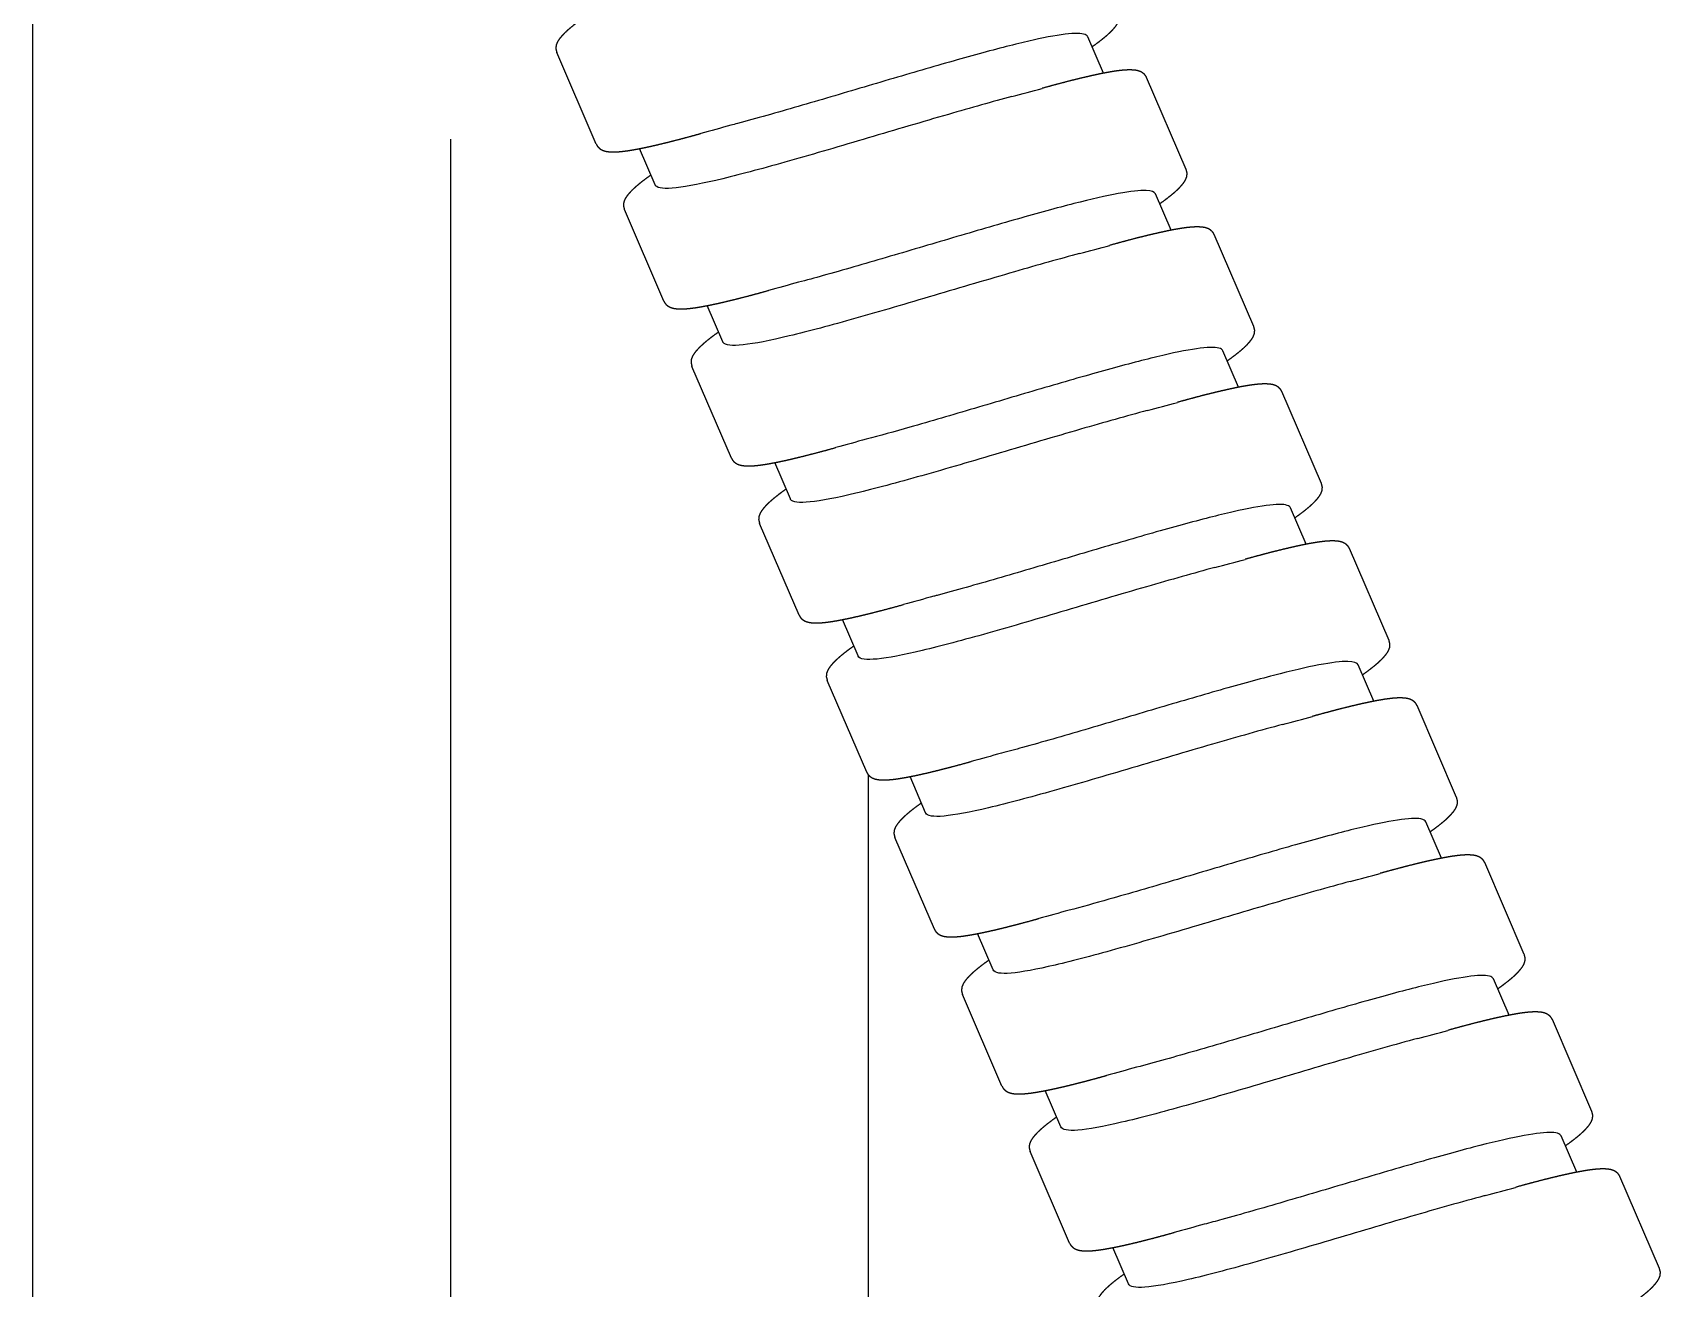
# Model space of a CAD drawing. Header units: millimetres. Extents: x 5066 to 5486, y -1867 to -1273.
# Drawn here: x 5405.71 to 5414.28, y -1617.99 to -1611.38 of the extents above; entities that cross this region are included whole.
import ezdxf

# ---------------------------------------------------------------- set-up
doc = ezdxf.new("R2010")
doc.units = ezdxf.units.MM
doc.header["$LTSCALE"] = 7
doc.header["$MEASUREMENT"] = 0
doc.linetypes.add('CENTER', pattern=[2, 1.25, -0.25, 0.25, -0.25])
doc.layers.add('CL', color=1, linetype='CENTER')
doc.layers.add('DWG', color=7, linetype='CONTINUOUS')

msp = doc.modelspace()

# ---------------------------------------------------------------- linework, layer by layer
at = {"layer": 'CL', "color": 1, "linetype": 'CENTER'}
msp.add_line((5407.9115, -1527.9388), (5407.9115, -1726.342), dxfattribs=at)
at = {"layer": 'DWG'}
for p, q in [((5405.7115, -1609.9826), (5405.7115, -1641.7389)), ((5411.3494, -1611.5908), (5411.267, -1611.3996)), ((5408.6796, -1611.9648), (5408.4714, -1611.4814)), ((5411.7852, -1612.0971), (5411.577, -1611.6138)), ((5408.9896, -1612.179), (5408.9072, -1611.9877)), ((5411.7054, -1612.4174), (5411.623, -1612.2262)), ((5409.0356, -1612.7914), (5408.8274, -1612.308)), ((5412.1412, -1612.9237), (5411.933, -1612.4404)), ((5409.3456, -1613.0056), (5409.2632, -1612.8143)), ((5412.0614, -1613.244), (5411.979, -1613.0528)), ((5409.3915, -1613.618), (5409.1834, -1613.1346)), ((5412.4972, -1613.7503), (5412.289, -1613.267)), ((5409.7016, -1613.8322), (5409.6192, -1613.6409)), ((5412.4174, -1614.0706), (5412.335, -1613.8794)), ((5409.7475, -1614.4446), (5409.5394, -1613.9612)), ((5412.8532, -1614.5769), (5412.645, -1614.0936)), ((5410.0576, -1614.6588), (5409.9752, -1614.4675)), ((5412.7734, -1614.8972), (5412.691, -1614.706)), ((5410.1035, -1615.2712), (5409.8954, -1614.7878)), ((5413.2092, -1615.4035), (5413.001, -1614.9202)), ((5410.1115, -1615.2842), (5410.1115, -1641.7389)), ((5410.4135, -1615.4854), (5410.3312, -1615.2941)), ((5413.1293, -1615.7238), (5413.047, -1615.5326)), ((5410.4595, -1616.0978), (5410.2514, -1615.6144)), ((5413.5652, -1616.2301), (5413.357, -1615.7468)), ((5410.7695, -1616.312), (5410.6872, -1616.1208)), ((5413.4853, -1616.5504), (5413.403, -1616.3592)), ((5410.8155, -1616.9244), (5410.6074, -1616.441)), ((5413.9211, -1617.0567), (5413.713, -1616.5734)), ((5411.1255, -1617.1386), (5411.0432, -1616.9474)), ((5411.1715, -1617.751), (5410.9633, -1617.2676)), ((5413.8413, -1617.377), (5413.759, -1617.1858)), ((5414.2771, -1617.8833), (5414.069, -1617.4)), ((5411.4815, -1617.9652), (5411.3992, -1617.774))]:
    msp.add_line(p, q, dxfattribs=at)
for centre, start, end in [((5407.0296, -1597.2886), 284.90111, 285.53358), ((5413.227, -1626.29), 104.90111, 105.53358), ((5407.3856, -1598.1152), 284.90111, 285.53358), ((5413.583, -1627.1166), 104.90111, 105.53358), ((5407.7416, -1598.9418), 284.90111, 285.53358), ((5413.939, -1627.9432), 104.90111, 105.53358), ((5408.0976, -1599.7684), 284.90111, 285.53358), ((5414.295, -1628.7698), 104.90111, 105.53358), ((5408.4536, -1600.595), 284.90111, 285.53358), ((5414.651, -1629.5964), 104.90111, 105.53358), ((5408.8095, -1601.4216), 284.90111, 285.53358), ((5415.007, -1630.423), 104.90111, 105.53358), ((5409.1655, -1602.2482), 284.90111, 285.53358), ((5415.363, -1631.2496), 104.90111, 105.53358), ((5409.5215, -1603.0748), 284.90111, 285.53358), ((5415.719, -1632.0762), 104.90111, 105.53358)]:
    msp.add_arc(centre, 14.927, start, end, dxfattribs=at)
for points, degree, knots in [([(5408.6112, -1611.3002), (5408.6092, -1611.3016), (5408.5957, -1611.3114), (5408.5828, -1611.3209), (5408.5706, -1611.3301), (5408.5591, -1611.3391), (5408.5482, -1611.3479), (5408.538, -1611.3564), (5408.5284, -1611.3648), (5408.5195, -1611.3729), (5408.5113, -1611.3808), (5408.5037, -1611.3886), (5408.4968, -1611.3961), (5408.4849, -1611.4105), (5408.4748, -1611.4261), (5408.4681, -1611.443), (5408.4664, -1611.4614), (5408.4714, -1611.4814)], 1, [2.573214, 2.573214, 2.597065, 2.768811, 2.940557, 3.112303, 3.284049, 3.455795, 3.627541, 3.799287, 3.971033, 4.142779, 4.314525, 4.486271, 4.801816, 5.11736, 5.432905, 5.74845, 6.063995, 6.063995]), ([(5411.2895, -1611.4518), (5411.2914, -1611.4504), (5411.3049, -1611.4406), (5411.3178, -1611.4311), (5411.33, -1611.4218), (5411.3415, -1611.4128), (5411.3524, -1611.4041), (5411.3626, -1611.3955), (5411.3722, -1611.3872), (5411.3811, -1611.3791), (5411.3894, -1611.3711), (5411.3969, -1611.3634), (5411.4039, -1611.3558), (5411.4157, -1611.3415), (5411.4258, -1611.3259), (5411.4326, -1611.3089), (5411.4343, -1611.2905), (5411.4292, -1611.2705)], 1, [2.573214, 2.573214, 2.597069, 2.768815, 2.940561, 3.112307, 3.284053, 3.455799, 3.627545, 3.799291, 3.971037, 4.142783, 4.314529, 4.486275, 4.801819, 5.117363, 5.432907, 5.748451, 6.063995, 6.063995]), ([(5411.267, -1611.3996), (5411.2663, -1611.3978), (5411.2572, -1611.3838), (5411.1989, -1611.3752), (5411.0205, -1611.4047), (5410.7605, -1611.4693), (5410.4409, -1611.5596), (5410.0896, -1611.6635), (5409.7371, -1611.7679), (5409.5087, -1611.8328), (5409.4001, -1611.8619), (5409.3885, -1611.865)], 3, [75.891536, 75.891536, 75.891536, 75.891536, 75.932049, 76.235777, 76.539505, 76.843234, 77.146962, 77.45069, 77.754418, 78.058146, 78.094827, 78.094827, 78.094827, 78.094827]), ([(5411.577, -1611.6138), (5411.5739, -1611.6076), (5411.57, -1611.602), (5411.5656, -1611.597), (5411.5608, -1611.5926), (5411.5558, -1611.5888), (5411.5506, -1611.5856), (5411.5455, -1611.583), (5411.5376, -1611.5798), (5411.5296, -1611.5775), (5411.5215, -1611.5758), (5411.5133, -1611.5747), (5411.5047, -1611.574), (5411.4931, -1611.5735), (5411.4806, -1611.5735), (5411.4674, -1611.574), (5411.4534, -1611.575), (5411.4386, -1611.5764), (5411.423, -1611.5784), (5411.4065, -1611.5807), (5411.3892, -1611.5835), (5411.3709, -1611.5867), (5411.3518, -1611.5903), (5411.3318, -1611.5943), (5411.3126, -1611.5983), (5411.2926, -1611.6027), (5411.2719, -1611.6073), (5411.2504, -1611.6123), (5411.2282, -1611.6176), (5411.2053, -1611.6232), (5411.1817, -1611.6291), (5411.1575, -1611.6353), (5411.1326, -1611.6418), (5411.1071, -1611.6485), (5411.081, -1611.6556), (5411.0543, -1611.6628), (5411.0271, -1611.6703)], 1, [0, 0, 0.098664, 0.197327, 0.295991, 0.394654, 0.493318, 0.591981, 0.690645, 0.844484, 0.998324, 1.152163, 1.306002, 1.459842, 1.661125, 1.862407, 2.06369, 2.264972, 2.466255, 2.667538, 2.86882, 3.070103, 3.271386, 3.472668, 3.673951, 3.858158, 4.042365, 4.226572, 4.410779, 4.594986, 4.779193, 4.9634, 5.147607, 5.331814, 5.516021, 5.700228, 5.884435, 6.068642, 6.068642]), ([(5410.8681, -1611.7136), (5410.766, -1611.7407), (5410.5231, -1611.8093), (5410.1092, -1611.9324), (5409.6868, -1612.0567), (5409.3276, -1612.1538), (5409.0774, -1612.204), (5409.0003, -1612.1971), (5408.9902, -1612.1805), (5408.9896, -1612.179)], 3, [76.829837, 76.829837, 76.829837, 76.829837, 77.153647, 77.522803, 77.891959, 78.261116, 78.630272, 78.999428, 79.033129, 79.033129, 79.033129, 79.033129]), ([(5408.6796, -1611.9648), (5408.6827, -1611.971), (5408.6866, -1611.9766), (5408.691, -1611.9816), (5408.6958, -1611.986), (5408.7008, -1611.9898), (5408.706, -1611.993), (5408.7111, -1611.9956), (5408.7191, -1611.9987), (5408.727, -1612.0011), (5408.7351, -1612.0027), (5408.7434, -1612.0038), (5408.7519, -1612.0046), (5408.7636, -1612.0051), (5408.776, -1612.0051), (5408.7892, -1612.0046), (5408.8032, -1612.0036), (5408.818, -1612.0021), (5408.8336, -1612.0002), (5408.8501, -1611.9978), (5408.8675, -1611.995), (5408.8857, -1611.9918), (5408.9048, -1611.9882), (5408.9248, -1611.9842), (5408.944, -1611.9802), (5408.964, -1611.9759), (5408.9847, -1611.9712), (5409.0062, -1611.9662), (5409.0284, -1611.9609), (5409.0513, -1611.9553), (5409.0749, -1611.9494), (5409.0991, -1611.9432), (5409.124, -1611.9368), (5409.1495, -1611.93), (5409.1756, -1611.923), (5409.2023, -1611.9157), (5409.2295, -1611.9082)], 1, [0, 0, 0.098664, 0.197327, 0.295991, 0.394654, 0.493318, 0.591981, 0.690645, 0.844484, 0.998323, 1.152163, 1.306002, 1.459842, 1.661124, 1.862407, 2.063689, 2.264972, 2.466254, 2.667537, 2.86882, 3.070102, 3.271385, 3.472667, 3.67395, 3.858157, 4.042364, 4.226571, 4.410778, 4.594985, 4.779192, 4.963399, 5.147607, 5.331814, 5.516021, 5.700228, 5.884435, 6.068642, 6.068642]), ([(5411.6454, -1612.2784), (5411.6474, -1612.277), (5411.6609, -1612.2672), (5411.6738, -1612.2577), (5411.686, -1612.2484), (5411.6975, -1612.2394), (5411.7084, -1612.2307), (5411.7186, -1612.2221), (5411.7282, -1612.2138), (5411.7371, -1612.2057), (5411.7453, -1612.1977), (5411.7529, -1612.19), (5411.7599, -1612.1824), (5411.7717, -1612.1681), (5411.7818, -1612.1525), (5411.7886, -1612.1355), (5411.7902, -1612.1171), (5411.7852, -1612.0971)], 1, [2.573214, 2.573214, 2.597068, 2.768814, 2.940559, 3.112305, 3.284051, 3.455797, 3.627543, 3.799289, 3.971035, 4.142781, 4.314527, 4.486273, 4.801818, 5.117362, 5.432906, 5.748451, 6.063995, 6.063995]), ([(5408.9672, -1612.1268), (5408.9652, -1612.1282), (5408.9517, -1612.138), (5408.9388, -1612.1475), (5408.9266, -1612.1567), (5408.9151, -1612.1657), (5408.9042, -1612.1745), (5408.894, -1612.183), (5408.8844, -1612.1914), (5408.8755, -1612.1995), (5408.8673, -1612.2074), (5408.8597, -1612.2152), (5408.8527, -1612.2227), (5408.8409, -1612.2371), (5408.8308, -1612.2527), (5408.8241, -1612.2696), (5408.8224, -1612.288), (5408.8274, -1612.308)], 1, [2.573214, 2.573214, 2.597066, 2.768812, 2.940558, 3.112304, 3.28405, 3.455796, 3.627542, 3.799288, 3.971034, 4.14278, 4.314526, 4.486272, 4.801816, 5.117361, 5.432906, 5.748451, 6.063995, 6.063995]), ([(5411.623, -1612.2262), (5411.6183, -1612.2153), (5411.5825, -1612.2019), (5411.442, -1612.2179), (5411.2055, -1612.2724), (5410.9018, -1612.3558), (5410.5572, -1612.4569), (5410.2017, -1612.5626), (5409.9295, -1612.6414), (5409.7861, -1612.6805), (5409.7445, -1612.6916)], 3, [69.608351, 69.608351, 69.608351, 69.608351, 69.857485, 70.161213, 70.464941, 70.76867, 71.072398, 71.376126, 71.679854, 71.811642, 71.811642, 71.811642, 71.811642]), ([(5411.933, -1612.4404), (5411.9299, -1612.4342), (5411.926, -1612.4286), (5411.9216, -1612.4236), (5411.9168, -1612.4192), (5411.9118, -1612.4154), (5411.9066, -1612.4122), (5411.9015, -1612.4096), (5411.8935, -1612.4064), (5411.8856, -1612.4041), (5411.8775, -1612.4024), (5411.8692, -1612.4013), (5411.8607, -1612.4006), (5411.849, -1612.4001), (5411.8366, -1612.4001), (5411.8234, -1612.4006), (5411.8094, -1612.4016), (5411.7946, -1612.403), (5411.779, -1612.405), (5411.7625, -1612.4073), (5411.7451, -1612.4101), (5411.7269, -1612.4133), (5411.7078, -1612.4169), (5411.6878, -1612.4209), (5411.6686, -1612.4249), (5411.6486, -1612.4293), (5411.6279, -1612.4339), (5411.6064, -1612.4389), (5411.5842, -1612.4442), (5411.5613, -1612.4498), (5411.5377, -1612.4557), (5411.5135, -1612.4619), (5411.4886, -1612.4684), (5411.4631, -1612.4752), (5411.437, -1612.4822), (5411.4103, -1612.4894), (5411.3831, -1612.4969)], 1, [0, 0, 0.098664, 0.197327, 0.295991, 0.394654, 0.493318, 0.591981, 0.690645, 0.844484, 0.998324, 1.152163, 1.306002, 1.459842, 1.661124, 1.862407, 2.06369, 2.264972, 2.466255, 2.667537, 2.86882, 3.070103, 3.271385, 3.472668, 3.673951, 3.858158, 4.042365, 4.226572, 4.410779, 4.594986, 4.779193, 4.9634, 5.147607, 5.331814, 5.516021, 5.700228, 5.884435, 6.068642, 6.068642]), ([(5411.2241, -1612.5402), (5411.1196, -1612.5679), (5410.8735, -1612.6376), (5410.4563, -1612.7616), (5410.0346, -1612.8856), (5409.6773, -1612.9819), (5409.4296, -1613.031), (5409.3554, -1613.0233), (5409.3461, -1613.0067), (5409.3456, -1613.0056)], 3, [70.546652, 70.546652, 70.546652, 70.546652, 70.877992, 71.247148, 71.616304, 71.98546, 72.354616, 72.723773, 72.749943, 72.749943, 72.749943, 72.749943]), ([(5409.0356, -1612.7914), (5409.0387, -1612.7976), (5409.0426, -1612.8032), (5409.047, -1612.8082), (5409.0518, -1612.8126), (5409.0568, -1612.8164), (5409.062, -1612.8196), (5409.0671, -1612.8222), (5409.0751, -1612.8253), (5409.083, -1612.8277), (5409.0911, -1612.8293), (5409.0994, -1612.8304), (5409.1079, -1612.8312), (5409.1195, -1612.8317), (5409.132, -1612.8317), (5409.1452, -1612.8312), (5409.1592, -1612.8302), (5409.174, -1612.8287), (5409.1896, -1612.8268), (5409.2061, -1612.8244), (5409.2235, -1612.8216), (5409.2417, -1612.8184), (5409.2608, -1612.8148), (5409.2808, -1612.8108), (5409.3, -1612.8068), (5409.32, -1612.8025), (5409.3407, -1612.7978), (5409.3622, -1612.7928), (5409.3844, -1612.7875), (5409.4073, -1612.7819), (5409.4309, -1612.776), (5409.4551, -1612.7698), (5409.48, -1612.7634), (5409.5055, -1612.7566), (5409.5316, -1612.7496), (5409.5583, -1612.7423), (5409.5855, -1612.7348)], 1, [0, 0, 0.098664, 0.197327, 0.295991, 0.394654, 0.493318, 0.591981, 0.690645, 0.844484, 0.998324, 1.152163, 1.306002, 1.459842, 1.661124, 1.862407, 2.06369, 2.264972, 2.466255, 2.667537, 2.86882, 3.070103, 3.271385, 3.472668, 3.67395, 3.858158, 4.042365, 4.226572, 4.410779, 4.594986, 4.779193, 4.9634, 5.147607, 5.331814, 5.516021, 5.700228, 5.884435, 6.068642, 6.068642]), ([(5409.3231, -1612.9534), (5409.3212, -1612.9548), (5409.3077, -1612.9646), (5409.2948, -1612.9741), (5409.2826, -1612.9833), (5409.2711, -1612.9923), (5409.2602, -1613.0011), (5409.25, -1613.0096), (5409.2404, -1613.018), (5409.2315, -1613.0261), (5409.2233, -1613.034), (5409.2157, -1613.0418), (5409.2087, -1613.0493), (5409.1969, -1613.0637), (5409.1868, -1613.0793), (5409.18, -1613.0962), (5409.1784, -1613.1146), (5409.1834, -1613.1346)], 1, [2.573214, 2.573214, 2.597067, 2.768813, 2.940559, 3.112305, 3.284051, 3.455797, 3.627543, 3.799289, 3.971035, 4.142781, 4.314527, 4.486273, 4.801817, 5.117362, 5.432906, 5.748451, 6.063995, 6.063995]), ([(5412.0014, -1613.105), (5412.0034, -1613.1036), (5412.0169, -1613.0938), (5412.0298, -1613.0843), (5412.042, -1613.075), (5412.0535, -1613.066), (5412.0644, -1613.0573), (5412.0746, -1613.0487), (5412.0842, -1613.0404), (5412.0931, -1613.0323), (5412.1013, -1613.0243), (5412.1089, -1613.0166), (5412.1158, -1613.009), (5412.1277, -1612.9947), (5412.1378, -1612.9791), (5412.1445, -1612.9621), (5412.1462, -1612.9437), (5412.1412, -1612.9237)], 1, [2.573214, 2.573214, 2.597066, 2.768812, 2.940558, 3.112304, 3.28405, 3.455796, 3.627542, 3.799288, 3.971034, 4.14278, 4.314526, 4.486272, 4.801817, 5.117361, 5.432906, 5.748451, 6.063995, 6.063995]), ([(5411.979, -1613.0528), (5411.9761, -1613.046), (5411.9545, -1613.0315), (5411.8549, -1613.0348), (5411.6438, -1613.0784), (5411.3586, -1613.1539), (5411.0237, -1613.2507), (5410.6683, -1613.3564), (5410.3524, -1613.4491), (5410.172, -1613.4992), (5410.1005, -1613.5182)], 3, [63.325165, 63.325165, 63.325165, 63.325165, 63.479193, 63.782921, 64.086649, 64.390378, 64.694106, 64.997834, 65.301562, 65.528457, 65.528457, 65.528457, 65.528457]), ([(5412.289, -1613.267), (5412.2858, -1613.2608), (5412.282, -1613.2552), (5412.2776, -1613.2502), (5412.2728, -1613.2458), (5412.2678, -1613.242), (5412.2626, -1613.2388), (5412.2575, -1613.2362), (5412.2495, -1613.233), (5412.2416, -1613.2307), (5412.2335, -1613.229), (5412.2252, -1613.2279), (5412.2167, -1613.2272), (5412.205, -1613.2267), (5412.1926, -1613.2267), (5412.1794, -1613.2272), (5412.1654, -1613.2282), (5412.1506, -1613.2297), (5412.1349, -1613.2316), (5412.1185, -1613.2339), (5412.1011, -1613.2367), (5412.0829, -1613.2399), (5412.0638, -1613.2435), (5412.0438, -1613.2475), (5412.0246, -1613.2515), (5412.0046, -1613.2559), (5411.9839, -1613.2605), (5411.9624, -1613.2655), (5411.9402, -1613.2708), (5411.9173, -1613.2764), (5411.8937, -1613.2823), (5411.8695, -1613.2885), (5411.8446, -1613.295), (5411.8191, -1613.3018), (5411.793, -1613.3088), (5411.7663, -1613.316), (5411.7391, -1613.3235)], 1, [0, 0, 0.098664, 0.197327, 0.295991, 0.394654, 0.493318, 0.591981, 0.690645, 0.844484, 0.998323, 1.152163, 1.306002, 1.459842, 1.661124, 1.862407, 2.063689, 2.264972, 2.466255, 2.667537, 2.86882, 3.070102, 3.271385, 3.472668, 3.67395, 3.858157, 4.042364, 4.226571, 4.410778, 4.594985, 4.779192, 4.9634, 5.147607, 5.331814, 5.516021, 5.700228, 5.884435, 6.068642, 6.068642]), ([(5411.5801, -1613.3668), (5411.4733, -1613.3952), (5411.2238, -1613.4658), (5410.8033, -1613.5909), (5410.3825, -1613.7145), (5410.027, -1613.8101), (5409.7819, -1613.858), (5409.7106, -1613.8494), (5409.7019, -1613.833), (5409.7016, -1613.8322)], 3, [64.263466, 64.263466, 64.263466, 64.263466, 64.602336, 64.971492, 65.340648, 65.709805, 66.078961, 66.448117, 66.466758, 66.466758, 66.466758, 66.466758]), ([(5409.3915, -1613.618), (5409.3947, -1613.6242), (5409.3986, -1613.6298), (5409.403, -1613.6348), (5409.4077, -1613.6392), (5409.4128, -1613.643), (5409.418, -1613.6462), (5409.4231, -1613.6488), (5409.431, -1613.6519), (5409.439, -1613.6543), (5409.4471, -1613.6559), (5409.4553, -1613.657), (5409.4638, -1613.6578), (5409.4755, -1613.6583), (5409.488, -1613.6583), (5409.5012, -1613.6578), (5409.5152, -1613.6568), (5409.53, -1613.6553), (5409.5456, -1613.6534), (5409.5621, -1613.651), (5409.5794, -1613.6482), (5409.5977, -1613.645), (5409.6168, -1613.6414), (5409.6368, -1613.6374), (5409.656, -1613.6334), (5409.676, -1613.6291), (5409.6967, -1613.6244), (5409.7182, -1613.6194), (5409.7404, -1613.6141), (5409.7633, -1613.6085), (5409.7869, -1613.6026), (5409.8111, -1613.5964), (5409.836, -1613.59), (5409.8615, -1613.5832), (5409.8876, -1613.5762), (5409.9143, -1613.5689), (5409.9415, -1613.5614)], 1, [0, 0, 0.098664, 0.197327, 0.295991, 0.394654, 0.493318, 0.591981, 0.690645, 0.844484, 0.998324, 1.152163, 1.306002, 1.459842, 1.661124, 1.862407, 2.06369, 2.264972, 2.466255, 2.667538, 2.86882, 3.070103, 3.271386, 3.472668, 3.673951, 3.858158, 4.042365, 4.226572, 4.410779, 4.594986, 4.779193, 4.9634, 5.147607, 5.331814, 5.516021, 5.700228, 5.884435, 6.068642, 6.068642]), ([(5412.3574, -1613.9316), (5412.3594, -1613.9302), (5412.3729, -1613.9204), (5412.3858, -1613.9109), (5412.398, -1613.9016), (5412.4095, -1613.8926), (5412.4204, -1613.8839), (5412.4306, -1613.8753), (5412.4402, -1613.867), (5412.4491, -1613.8589), (5412.4573, -1613.8509), (5412.4649, -1613.8432), (5412.4718, -1613.8356), (5412.4837, -1613.8213), (5412.4938, -1613.8057), (5412.5005, -1613.7887), (5412.5022, -1613.7703), (5412.4972, -1613.7503)], 1, [2.573214, 2.573214, 2.597065, 2.768811, 2.940557, 3.112303, 3.284049, 3.455795, 3.627541, 3.799287, 3.971033, 4.142779, 4.314525, 4.486271, 4.801816, 5.117361, 5.432905, 5.74845, 6.063995, 6.063995]), ([(5409.6791, -1613.78), (5409.6772, -1613.7814), (5409.6637, -1613.7912), (5409.6508, -1613.8007), (5409.6386, -1613.8099), (5409.6271, -1613.8189), (5409.6162, -1613.8277), (5409.606, -1613.8362), (5409.5964, -1613.8446), (5409.5875, -1613.8527), (5409.5792, -1613.8606), (5409.5717, -1613.8684), (5409.5647, -1613.8759), (5409.5529, -1613.8903), (5409.5428, -1613.9059), (5409.536, -1613.9228), (5409.5343, -1613.9412), (5409.5394, -1613.9612)], 1, [2.573214, 2.573214, 2.597069, 2.768815, 2.940561, 3.112307, 3.284053, 3.455799, 3.627545, 3.79929, 3.971036, 4.142782, 4.314528, 4.486274, 4.801819, 5.117363, 5.432907, 5.748451, 6.063995, 6.063995]), ([(5412.335, -1613.8794), (5412.3339, -1613.8768), (5412.3231, -1613.8626), (5412.2587, -1613.8557), (5412.0749, -1613.8875), (5411.8105, -1613.954), (5411.4882, -1614.0454), (5411.1359, -1614.1498), (5410.7843, -1614.2538), (5410.5644, -1614.316), (5410.4623, -1614.3432), (5410.4565, -1614.3448)], 3, [57.04198, 57.04198, 57.04198, 57.04198, 57.100901, 57.404629, 57.708357, 58.012085, 58.315814, 58.619542, 58.92327, 59.226998, 59.245271, 59.245271, 59.245271, 59.245271]), ([(5412.645, -1614.0936), (5412.6418, -1614.0874), (5412.638, -1614.0818), (5412.6336, -1614.0768), (5412.6288, -1614.0724), (5412.6238, -1614.0686), (5412.6186, -1614.0654), (5412.6135, -1614.0628), (5412.6055, -1614.0596), (5412.5976, -1614.0573), (5412.5895, -1614.0556), (5412.5812, -1614.0545), (5412.5727, -1614.0538), (5412.561, -1614.0533), (5412.5486, -1614.0533), (5412.5354, -1614.0538), (5412.5214, -1614.0548), (5412.5066, -1614.0563), (5412.4909, -1614.0582), (5412.4745, -1614.0605), (5412.4571, -1614.0633), (5412.4389, -1614.0665), (5412.4198, -1614.0701), (5412.3997, -1614.0741), (5412.3806, -1614.0781), (5412.3606, -1614.0825), (5412.3399, -1614.0871), (5412.3184, -1614.0921), (5412.2962, -1614.0974), (5412.2733, -1614.103), (5412.2497, -1614.1089), (5412.2255, -1614.1151), (5412.2006, -1614.1216), (5412.1751, -1614.1284), (5412.149, -1614.1354), (5412.1223, -1614.1426), (5412.0951, -1614.1501)], 1, [0, 0, 0.098664, 0.197327, 0.295991, 0.394654, 0.493318, 0.591981, 0.690645, 0.844484, 0.998323, 1.152163, 1.306002, 1.459841, 1.661124, 1.862406, 2.063689, 2.264972, 2.466254, 2.667537, 2.868819, 3.070102, 3.271384, 3.472667, 3.67395, 3.858157, 4.042364, 4.226571, 4.410778, 4.594985, 4.779192, 4.963399, 5.147606, 5.331813, 5.516021, 5.700228, 5.884435, 6.068642, 6.068642]), ([(5411.9361, -1614.1934), (5411.8269, -1614.2224), (5411.5742, -1614.294), (5411.1504, -1614.4201), (5410.7304, -1614.5435), (5410.3768, -1614.6382), (5410.1343, -1614.685), (5410.0657, -1614.6756), (5410.0578, -1614.6593), (5410.0576, -1614.6588)], 3, [57.980281, 57.980281, 57.980281, 57.980281, 58.326681, 58.695837, 59.064993, 59.434149, 59.803305, 60.172462, 60.183573, 60.183573, 60.183573, 60.183573]), ([(5409.7475, -1614.4446), (5409.7507, -1614.4508), (5409.7546, -1614.4564), (5409.759, -1614.4614), (5409.7637, -1614.4658), (5409.7688, -1614.4696), (5409.7739, -1614.4728), (5409.7791, -1614.4754), (5409.787, -1614.4785), (5409.795, -1614.4809), (5409.8031, -1614.4825), (5409.8113, -1614.4837), (5409.8198, -1614.4844), (5409.8315, -1614.4849), (5409.844, -1614.4849), (5409.8572, -1614.4844), (5409.8712, -1614.4834), (5409.886, -1614.4819), (5409.9016, -1614.48), (5409.9181, -1614.4776), (5409.9354, -1614.4748), (5409.9537, -1614.4716), (5409.9728, -1614.468), (5409.9928, -1614.464), (5410.012, -1614.46), (5410.0319, -1614.4557), (5410.0527, -1614.451), (5410.0742, -1614.446), (5410.0964, -1614.4407), (5410.1193, -1614.4351), (5410.1429, -1614.4292), (5410.1671, -1614.423), (5410.192, -1614.4166), (5410.2175, -1614.4098), (5410.2436, -1614.4028), (5410.2703, -1614.3955), (5410.2975, -1614.388)], 1, [0, 0, 0.098664, 0.197327, 0.295991, 0.394654, 0.493318, 0.591982, 0.690645, 0.844485, 0.998324, 1.152163, 1.306003, 1.459842, 1.661125, 1.862407, 2.06369, 2.264973, 2.466255, 2.667538, 2.868821, 3.070103, 3.271386, 3.472669, 3.673951, 3.858158, 4.042365, 4.226572, 4.410779, 4.594986, 4.779193, 4.9634, 5.147607, 5.331814, 5.516021, 5.700228, 5.884435, 6.068642, 6.068642]), ([(5410.0351, -1614.6066), (5410.0332, -1614.608), (5410.0196, -1614.6178), (5410.0068, -1614.6273), (5409.9946, -1614.6365), (5409.9831, -1614.6455), (5409.9722, -1614.6543), (5409.962, -1614.6628), (5409.9524, -1614.6712), (5409.9435, -1614.6793), (5409.9352, -1614.6872), (5409.9276, -1614.695), (5409.9207, -1614.7025), (5409.9089, -1614.7169), (5409.8988, -1614.7325), (5409.892, -1614.7494), (5409.8903, -1614.7678), (5409.8954, -1614.7878)], 1, [2.573214, 2.573214, 2.59707, 2.768816, 2.940562, 3.112308, 3.284054, 3.4558, 3.627546, 3.799292, 3.971038, 4.142784, 4.31453, 4.486276, 4.80182, 5.117364, 5.432907, 5.748451, 6.063995, 6.063995]), ([(5412.7134, -1614.7582), (5412.7154, -1614.7568), (5412.7289, -1614.747), (5412.7418, -1614.7375), (5412.754, -1614.7282), (5412.7655, -1614.7192), (5412.7764, -1614.7105), (5412.7866, -1614.7019), (5412.7962, -1614.6936), (5412.8051, -1614.6855), (5412.8133, -1614.6775), (5412.8209, -1614.6698), (5412.8278, -1614.6622), (5412.8397, -1614.6479), (5412.8498, -1614.6323), (5412.8565, -1614.6153), (5412.8582, -1614.5969), (5412.8532, -1614.5769)], 1, [2.573214, 2.573214, 2.597095, 2.768841, 2.940587, 3.112333, 3.284079, 3.455825, 3.627571, 3.799317, 3.971063, 4.142808, 4.314554, 4.4863, 4.801839, 5.117378, 5.432917, 5.748456, 6.063995, 6.063995]), ([(5412.691, -1614.706), (5412.6859, -1614.6943), (5412.6469, -1614.6814), (5412.498, -1614.7), (5412.2567, -1614.7566), (5411.9497, -1614.8414), (5411.6036, -1614.9431), (5411.2485, -1615.0487), (5410.9848, -1615.1247), (5410.8482, -1615.1619), (5410.8125, -1615.1714)], 3, [50.758795, 50.758795, 50.758795, 50.758795, 51.026337, 51.330065, 51.633793, 51.937522, 52.24125, 52.544978, 52.848706, 52.962086, 52.962086, 52.962086, 52.962086]), ([(5413.001, -1614.9202), (5412.9978, -1614.914), (5412.994, -1614.9084), (5412.9896, -1614.9034), (5412.9848, -1614.899), (5412.9798, -1614.8952), (5412.9746, -1614.892), (5412.9695, -1614.8894), (5412.9615, -1614.8862), (5412.9535, -1614.8839), (5412.9455, -1614.8822), (5412.9372, -1614.8811), (5412.9287, -1614.8804), (5412.917, -1614.8799), (5412.9046, -1614.8799), (5412.8914, -1614.8804), (5412.8774, -1614.8814), (5412.8626, -1614.8829), (5412.8469, -1614.8848), (5412.8305, -1614.8871), (5412.8131, -1614.8899), (5412.7949, -1614.8931), (5412.7758, -1614.8967), (5412.7557, -1614.9007), (5412.7366, -1614.9047), (5412.7166, -1614.9091), (5412.6959, -1614.9137), (5412.6744, -1614.9187), (5412.6522, -1614.924), (5412.6293, -1614.9296), (5412.6057, -1614.9355), (5412.5814, -1614.9417), (5412.5566, -1614.9482), (5412.5311, -1614.955), (5412.505, -1614.962), (5412.4783, -1614.9692), (5412.4511, -1614.9767)], 1, [0, 0, 0.098664, 0.197327, 0.295991, 0.394654, 0.493318, 0.591981, 0.690645, 0.844484, 0.998323, 1.152163, 1.306002, 1.459841, 1.661124, 1.862406, 2.063689, 2.264971, 2.466254, 2.667536, 2.868819, 3.070102, 3.271384, 3.472667, 3.673949, 3.858156, 4.042363, 4.226571, 4.410778, 4.594985, 4.779192, 4.963399, 5.147606, 5.331813, 5.51602, 5.700228, 5.884435, 6.068642, 6.068642]), ([(5412.2921, -1615.02), (5412.1805, -1615.0496), (5411.9245, -1615.1223), (5411.4976, -1615.2494), (5411.0784, -1615.3723), (5410.7266, -1615.4663), (5410.4868, -1615.512), (5410.4209, -1615.5018), (5410.4136, -1615.4855), (5410.4135, -1615.4854)], 3, [51.697096, 51.697096, 51.697096, 51.697096, 52.051025, 52.420181, 52.789337, 53.158494, 53.52765, 53.896806, 53.900387, 53.900387, 53.900387, 53.900387]), ([(5410.1035, -1615.2712), (5410.1067, -1615.2774), (5410.1106, -1615.283), (5410.1149, -1615.288), (5410.1197, -1615.2924), (5410.1248, -1615.2962), (5410.1299, -1615.2994), (5410.1351, -1615.302), (5410.143, -1615.3051), (5410.151, -1615.3075), (5410.1591, -1615.3091), (5410.1673, -1615.3103), (5410.1758, -1615.311), (5410.1875, -1615.3115), (5410.2, -1615.3115), (5410.2132, -1615.311), (5410.2272, -1615.31), (5410.242, -1615.3085), (5410.2576, -1615.3066), (5410.2741, -1615.3042), (5410.2914, -1615.3014), (5410.3096, -1615.2982), (5410.3288, -1615.2946), (5410.3488, -1615.2906), (5410.368, -1615.2866), (5410.3879, -1615.2823), (5410.4087, -1615.2776), (5410.4301, -1615.2727), (5410.4523, -1615.2673), (5410.4753, -1615.2617), (5410.4988, -1615.2558), (5410.5231, -1615.2496), (5410.548, -1615.2432), (5410.5735, -1615.2364), (5410.5996, -1615.2294), (5410.6263, -1615.2221), (5410.6535, -1615.2146)], 1, [0, 0, 0.098664, 0.197327, 0.295991, 0.394654, 0.493318, 0.591982, 0.690645, 0.844485, 0.998324, 1.152163, 1.306003, 1.459842, 1.661125, 1.862408, 2.06369, 2.264973, 2.466256, 2.667538, 2.868821, 3.070104, 3.271386, 3.472669, 3.673952, 3.858159, 4.042366, 4.226573, 4.41078, 4.594986, 4.779193, 4.9634, 5.147607, 5.331814, 5.516021, 5.700228, 5.884435, 6.068642, 6.068642]), ([(5410.3911, -1615.4332), (5410.3892, -1615.4346), (5410.3756, -1615.4444), (5410.3628, -1615.4539), (5410.3506, -1615.4631), (5410.339, -1615.4721), (5410.3282, -1615.4809), (5410.3179, -1615.4894), (5410.3084, -1615.4978), (5410.2995, -1615.5059), (5410.2912, -1615.5138), (5410.2836, -1615.5216), (5410.2767, -1615.5291), (5410.2649, -1615.5435), (5410.2548, -1615.5591), (5410.248, -1615.576), (5410.2463, -1615.5944), (5410.2514, -1615.6144)], 1, [2.573214, 2.573214, 2.597072, 2.768818, 2.940563, 3.112309, 3.284055, 3.455801, 3.627547, 3.799293, 3.971039, 4.142785, 4.314531, 4.486277, 4.801821, 5.117364, 5.432908, 5.748452, 6.063995, 6.063995]), ([(5413.0694, -1615.5848), (5413.0714, -1615.5834), (5413.0849, -1615.5736), (5413.0977, -1615.5641), (5413.1099, -1615.5548), (5413.1215, -1615.5458), (5413.1324, -1615.5371), (5413.1426, -1615.5285), (5413.1522, -1615.5202), (5413.1611, -1615.5121), (5413.1693, -1615.5041), (5413.1769, -1615.4964), (5413.1838, -1615.4888), (5413.1957, -1615.4745), (5413.2058, -1615.4589), (5413.2125, -1615.4419), (5413.2142, -1615.4235), (5413.2092, -1615.4035)], 1, [2.573214, 2.573214, 2.597094, 2.76884, 2.940586, 3.112332, 3.284078, 3.455824, 3.627569, 3.799315, 3.971061, 4.142807, 4.314553, 4.486299, 4.801838, 5.117378, 5.432917, 5.748456, 6.063995, 6.063995]), ([(5413.047, -1615.5326), (5413.0437, -1615.525), (5413.0197, -1615.5106), (5412.9126, -1615.5162), (5412.6964, -1615.5619), (5412.4074, -1615.639), (5412.0704, -1615.7368), (5411.7147, -1615.8426), (5411.4073, -1615.9326), (5411.2342, -1615.9805), (5411.1685, -1615.998)], 3, [44.475609, 44.475609, 44.475609, 44.475609, 44.648045, 44.951773, 45.255501, 45.559229, 45.862958, 46.166686, 46.470414, 46.678901, 46.678901, 46.678901, 46.678901]), ([(5413.357, -1615.7468), (5413.3538, -1615.7406), (5413.35, -1615.735), (5413.3456, -1615.73), (5413.3408, -1615.7256), (5413.3358, -1615.7218), (5413.3306, -1615.7186), (5413.3254, -1615.716), (5413.3175, -1615.7128), (5413.3095, -1615.7105), (5413.3015, -1615.7088), (5413.2932, -1615.7077), (5413.2847, -1615.707), (5413.273, -1615.7065), (5413.2606, -1615.7065), (5413.2474, -1615.707), (5413.2334, -1615.708), (5413.2186, -1615.7095), (5413.2029, -1615.7114), (5413.1864, -1615.7137), (5413.1691, -1615.7165), (5413.1509, -1615.7197), (5413.1318, -1615.7233), (5413.1117, -1615.7273), (5413.0926, -1615.7313), (5413.0726, -1615.7357), (5413.0519, -1615.7403), (5413.0304, -1615.7453), (5413.0082, -1615.7506), (5412.9853, -1615.7562), (5412.9617, -1615.7621), (5412.9374, -1615.7683), (5412.9126, -1615.7748), (5412.887, -1615.7816), (5412.8609, -1615.7886), (5412.8343, -1615.7958), (5412.807, -1615.8033)], 1, [0, 0, 0.098663, 0.197327, 0.29599, 0.394654, 0.493317, 0.591981, 0.690644, 0.844484, 0.998323, 1.152162, 1.306002, 1.459841, 1.661124, 1.862406, 2.063689, 2.264971, 2.466254, 2.667536, 2.868819, 3.070101, 3.271384, 3.472666, 3.673949, 3.858156, 4.042363, 4.22657, 4.410777, 4.594985, 4.779192, 4.963399, 5.147606, 5.331813, 5.51602, 5.700228, 5.884435, 6.068642, 6.068642]), ([(5412.648, -1615.8466), (5412.5341, -1615.8769), (5412.2749, -1615.9505), (5411.8447, -1616.0786), (5411.4263, -1616.2012), (5411.0764, -1616.2943), (5410.8401, -1616.3388), (5410.7764, -1616.328), (5410.7695, -1616.312)], 3, [45.41391, 45.41391, 45.41391, 45.41391, 45.77537, 46.144526, 46.513682, 46.882838, 47.251994, 47.617202, 47.617202, 47.617202, 47.617202]), ([(5410.4595, -1616.0978), (5410.4627, -1616.104), (5410.4666, -1616.1096), (5410.4709, -1616.1146), (5410.4757, -1616.119), (5410.4808, -1616.1228), (5410.4859, -1616.126), (5410.4911, -1616.1286), (5410.499, -1616.1317), (5410.507, -1616.1341), (5410.5151, -1616.1357), (5410.5233, -1616.1369), (5410.5318, -1616.1376), (5410.5435, -1616.1381), (5410.556, -1616.1381), (5410.5692, -1616.1376), (5410.5832, -1616.1366), (5410.598, -1616.1351), (5410.6136, -1616.1332), (5410.6301, -1616.1308), (5410.6474, -1616.128), (5410.6656, -1616.1248), (5410.6848, -1616.1212), (5410.7048, -1616.1172), (5410.724, -1616.1132), (5410.7439, -1616.1089), (5410.7647, -1616.1042), (5410.7861, -1616.0993), (5410.8083, -1616.094), (5410.8312, -1616.0883), (5410.8548, -1616.0824), (5410.8791, -1616.0762), (5410.904, -1616.0698), (5410.9295, -1616.063), (5410.9556, -1616.056), (5410.9823, -1616.0487), (5411.0095, -1616.0412)], 1, [0, 0, 0.098664, 0.197327, 0.295991, 0.394654, 0.493318, 0.591982, 0.690645, 0.844485, 0.998324, 1.152164, 1.306003, 1.459842, 1.661125, 1.862408, 2.06369, 2.264973, 2.466256, 2.667539, 2.868821, 3.070104, 3.271387, 3.47267, 3.673952, 3.858159, 4.042366, 4.226573, 4.41078, 4.594987, 4.779194, 4.963401, 5.147607, 5.331814, 5.516021, 5.700228, 5.884435, 6.068642, 6.068642]), ([(5413.4254, -1616.4114), (5413.4274, -1616.41), (5413.4409, -1616.4002), (5413.4537, -1616.3907), (5413.4659, -1616.3814), (5413.4775, -1616.3724), (5413.4884, -1616.3637), (5413.4986, -1616.3551), (5413.5081, -1616.3468), (5413.5171, -1616.3387), (5413.5253, -1616.3308), (5413.5329, -1616.323), (5413.5398, -1616.3154), (5413.5516, -1616.3011), (5413.5618, -1616.2855), (5413.5685, -1616.2685), (5413.5702, -1616.2501), (5413.5652, -1616.2301)], 1, [2.573214, 2.573214, 2.597093, 2.768839, 2.940584, 3.11233, 3.284076, 3.455822, 3.627568, 3.799314, 3.97106, 4.142806, 4.314552, 4.486298, 4.801837, 5.117377, 5.432916, 5.748456, 6.063995, 6.063995]), ([(5410.7471, -1616.2598), (5410.7451, -1616.2612), (5410.7316, -1616.271), (5410.7188, -1616.2805), (5410.7066, -1616.2897), (5410.695, -1616.2987), (5410.6842, -1616.3075), (5410.6739, -1616.316), (5410.6644, -1616.3244), (5410.6555, -1616.3325), (5410.6472, -1616.3404), (5410.6396, -1616.3482), (5410.6327, -1616.3557), (5410.6209, -1616.3701), (5410.6108, -1616.3857), (5410.604, -1616.4026), (5410.6023, -1616.421), (5410.6074, -1616.441)], 1, [2.573214, 2.573214, 2.597073, 2.768819, 2.940565, 3.112311, 3.284057, 3.455803, 3.627549, 3.799295, 3.971041, 4.142787, 4.314533, 4.486279, 4.801822, 5.117365, 5.432909, 5.748452, 6.063995, 6.063995]), ([(5413.403, -1616.3592), (5413.4015, -1616.3558), (5413.3889, -1616.3414), (5413.3182, -1616.3363), (5413.1289, -1616.3704), (5412.8603, -1616.4387), (5412.5354, -1616.5313), (5412.1822, -1616.636), (5411.8318, -1616.7396), (5411.6202, -1616.7992), (5411.5245, -1616.8246)], 3, [38.192424, 38.192424, 38.192424, 38.192424, 38.269753, 38.573481, 38.877209, 39.180937, 39.484665, 39.788394, 40.092122, 40.395715, 40.395715, 40.395715, 40.395715]), ([(5413.713, -1616.5734), (5413.7098, -1616.5672), (5413.706, -1616.5616), (5413.7016, -1616.5566), (5413.6968, -1616.5522), (5413.6918, -1616.5484), (5413.6866, -1616.5452), (5413.6814, -1616.5426), (5413.6735, -1616.5394), (5413.6655, -1616.5371), (5413.6575, -1616.5355), (5413.6492, -1616.5343), (5413.6407, -1616.5336), (5413.629, -1616.5331), (5413.6166, -1616.5331), (5413.6033, -1616.5336), (5413.5893, -1616.5346), (5413.5745, -1616.5361), (5413.5589, -1616.538), (5413.5424, -1616.5403), (5413.5251, -1616.5431), (5413.5069, -1616.5463), (5413.4878, -1616.55), (5413.4677, -1616.5539), (5413.4485, -1616.5579), (5413.4286, -1616.5623), (5413.4079, -1616.5669), (5413.3864, -1616.5719), (5413.3642, -1616.5772), (5413.3413, -1616.5828), (5413.3177, -1616.5887), (5413.2934, -1616.5949), (5413.2685, -1616.6014), (5413.243, -1616.6082), (5413.2169, -1616.6152), (5413.1903, -1616.6224), (5413.163, -1616.63)], 1, [0, 0, 0.098663, 0.197327, 0.29599, 0.394654, 0.493317, 0.591981, 0.690644, 0.844484, 0.998323, 1.152162, 1.306002, 1.459841, 1.661123, 1.862406, 2.063688, 2.264971, 2.466253, 2.667536, 2.868818, 3.070101, 3.271383, 3.472666, 3.673948, 3.858155, 4.042363, 4.22657, 4.410777, 4.594984, 4.779191, 4.963399, 5.147606, 5.331813, 5.51602, 5.700227, 5.884435, 6.068642, 6.068642]), ([(5413.004, -1616.6732), (5412.8877, -1616.7041), (5412.6252, -1616.7788), (5412.1918, -1616.9079), (5411.7743, -1617.0301), (5411.4263, -1617.1224), (5411.1943, -1617.1654), (5411.1323, -1617.1543), (5411.1255, -1617.1386)], 3, [39.130725, 39.130725, 39.130725, 39.130725, 39.499714, 39.86887, 40.238026, 40.607183, 40.976339, 41.334017, 41.334017, 41.334017, 41.334017]), ([(5410.8155, -1616.9244), (5410.8187, -1616.9306), (5410.8225, -1616.9362), (5410.8269, -1616.9412), (5410.8317, -1616.9456), (5410.8368, -1616.9494), (5410.8419, -1616.9526), (5410.8471, -1616.9552), (5410.855, -1616.9583), (5410.863, -1616.9607), (5410.8711, -1616.9623), (5410.8793, -1616.9635), (5410.8878, -1616.9642), (5410.8995, -1616.9647), (5410.9119, -1616.9647), (5410.9252, -1616.9642), (5410.9392, -1616.9632), (5410.954, -1616.9617), (5410.9696, -1616.9598), (5410.9861, -1616.9574), (5411.0034, -1616.9546), (5411.0216, -1616.9514), (5411.0407, -1616.9478), (5411.0608, -1616.9438), (5411.08, -1616.9398), (5411.0999, -1616.9355), (5411.1207, -1616.9308), (5411.1421, -1616.9259), (5411.1643, -1616.9206), (5411.1872, -1616.9149), (5411.2108, -1616.909), (5411.2351, -1616.9028), (5411.26, -1616.8964), (5411.2855, -1616.8896), (5411.3116, -1616.8826), (5411.3382, -1616.8753), (5411.3655, -1616.8678)], 1, [0, 0, 0.098664, 0.197327, 0.295991, 0.394655, 0.493318, 0.591982, 0.690645, 0.844485, 0.998324, 1.152164, 1.306003, 1.459842, 1.661125, 1.862408, 2.063691, 2.264973, 2.466256, 2.667539, 2.868822, 3.070104, 3.271387, 3.47267, 3.673953, 3.85816, 4.042366, 4.226573, 4.41078, 4.594987, 4.779194, 4.963401, 5.147608, 5.331814, 5.516021, 5.700228, 5.884435, 6.068642, 6.068642]), ([(5411.1031, -1617.0864), (5411.1011, -1617.0878), (5411.0876, -1617.0976), (5411.0748, -1617.1071), (5411.0626, -1617.1163), (5411.051, -1617.1253), (5411.0401, -1617.1341), (5411.0299, -1617.1426), (5411.0204, -1617.151), (5411.0115, -1617.1591), (5411.0032, -1617.167), (5410.9956, -1617.1748), (5410.9887, -1617.1823), (5410.9769, -1617.1967), (5410.9667, -1617.2123), (5410.96, -1617.2292), (5410.9583, -1617.2476), (5410.9633, -1617.2676)], 1, [2.573214, 2.573214, 2.597075, 2.768821, 2.940566, 3.112312, 3.284058, 3.455804, 3.62755, 3.799296, 3.971042, 4.142788, 4.314534, 4.48628, 4.801823, 5.117366, 5.432909, 5.748452, 6.063995, 6.063995]), ([(5413.7814, -1617.238), (5413.7834, -1617.2366), (5413.7969, -1617.2268), (5413.8097, -1617.2173), (5413.8219, -1617.208), (5413.8335, -1617.199), (5413.8443, -1617.1903), (5413.8546, -1617.1817), (5413.8641, -1617.1734), (5413.873, -1617.1653), (5413.8813, -1617.1574), (5413.8889, -1617.1496), (5413.8958, -1617.142), (5413.9076, -1617.1277), (5413.9178, -1617.1121), (5413.9245, -1617.0951), (5413.9262, -1617.0767), (5413.9211, -1617.0567)], 1, [2.573214, 2.573214, 2.597091, 2.768837, 2.940583, 3.112329, 3.284075, 3.455821, 3.627567, 3.799313, 3.971059, 4.142805, 4.314551, 4.486296, 4.801836, 5.117376, 5.432916, 5.748455, 6.063995, 6.063995]), ([(5413.759, -1617.1858), (5413.7536, -1617.1733), (5413.7113, -1617.1608), (5413.5536, -1617.1823), (5413.3077, -1617.2408), (5412.9975, -1617.327), (5412.65, -1617.4293), (5412.2953, -1617.5347), (5412.0402, -1617.6081), (5411.9104, -1617.6432), (5411.8805, -1617.6512)], 3, [31.909239, 31.909239, 31.909239, 31.909239, 32.195189, 32.498917, 32.802645, 33.106373, 33.410102, 33.71383, 34.017558, 34.11253, 34.11253, 34.11253, 34.11253]), ([(5414.069, -1617.4), (5414.0658, -1617.3938), (5414.062, -1617.3882), (5414.0576, -1617.3832), (5414.0528, -1617.3788), (5414.0477, -1617.375), (5414.0426, -1617.3718), (5414.0374, -1617.3692), (5414.0295, -1617.366), (5414.0215, -1617.3637), (5414.0134, -1617.3621), (5414.0052, -1617.3609), (5413.9967, -1617.3602), (5413.985, -1617.3597), (5413.9726, -1617.3597), (5413.9593, -1617.3602), (5413.9453, -1617.3612), (5413.9305, -1617.3627), (5413.9149, -1617.3646), (5413.8984, -1617.3669), (5413.8811, -1617.3697), (5413.8629, -1617.3729), (5413.8437, -1617.3766), (5413.8237, -1617.3805), (5413.8045, -1617.3845), (5413.7846, -1617.3889), (5413.7638, -1617.3935), (5413.7424, -1617.3985), (5413.7202, -1617.4038), (5413.6973, -1617.4094), (5413.6737, -1617.4153), (5413.6494, -1617.4215), (5413.6245, -1617.428), (5413.599, -1617.4348), (5413.5729, -1617.4418), (5413.5463, -1617.449), (5413.519, -1617.4566)], 1, [0, 0, 0.098663, 0.197327, 0.29599, 0.394654, 0.493317, 0.591981, 0.690644, 0.844483, 0.998323, 1.152162, 1.306001, 1.459841, 1.661123, 1.862406, 2.063688, 2.264971, 2.466253, 2.667535, 2.868818, 3.0701, 3.271383, 3.472665, 3.673948, 3.858155, 4.042362, 4.226569, 4.410777, 4.594984, 4.779191, 4.963398, 5.147606, 5.331813, 5.51602, 5.700227, 5.884435, 6.068642, 6.068642]), ([(5413.36, -1617.4998), (5413.3577, -1617.5004), (5413.2387, -1617.5321), (5412.9726, -1617.6079), (5412.5389, -1617.7371), (5412.1224, -1617.859), (5411.7763, -1617.9504), (5411.5484, -1617.992), (5411.4882, -1617.9805), (5411.4815, -1617.9652)], 3, [32.84754, 32.84754, 32.84754, 32.84754, 32.854902, 33.224059, 33.593215, 33.962371, 34.331527, 34.700683, 35.050831, 35.050831, 35.050831, 35.050831]), ([(5411.1715, -1617.751), (5411.1747, -1617.7572), (5411.1785, -1617.7628), (5411.1829, -1617.7678), (5411.1877, -1617.7722), (5411.1927, -1617.776), (5411.1979, -1617.7792), (5411.2031, -1617.7818), (5411.211, -1617.7849), (5411.219, -1617.7873), (5411.227, -1617.7889), (5411.2353, -1617.7901), (5411.2438, -1617.7908), (5411.2555, -1617.7913), (5411.2679, -1617.7913), (5411.2811, -1617.7908), (5411.2951, -1617.7898), (5411.31, -1617.7883), (5411.3256, -1617.7864), (5411.3421, -1617.784), (5411.3594, -1617.7812), (5411.3776, -1617.778), (5411.3967, -1617.7744), (5411.4168, -1617.7704), (5411.436, -1617.7664), (5411.4559, -1617.7621), (5411.4766, -1617.7574), (5411.4981, -1617.7525), (5411.5203, -1617.7472), (5411.5432, -1617.7415), (5411.5668, -1617.7356), (5411.5911, -1617.7294), (5411.616, -1617.723), (5411.6415, -1617.7162), (5411.6676, -1617.7092), (5411.6942, -1617.7019), (5411.7215, -1617.6944)], 1, [0, 0, 0.098664, 0.197327, 0.295991, 0.394655, 0.493318, 0.591982, 0.690646, 0.844485, 0.998324, 1.152164, 1.306003, 1.459843, 1.661125, 1.862408, 2.063691, 2.264974, 2.466256, 2.667539, 2.868822, 3.070105, 3.271388, 3.47267, 3.673953, 3.85816, 4.042367, 4.226574, 4.41078, 4.594987, 4.779194, 4.963401, 5.147608, 5.331815, 5.516021, 5.700228, 5.884435, 6.068642, 6.068642]), ([(5411.4591, -1617.913), (5411.4571, -1617.9144), (5411.4436, -1617.9242), (5411.4308, -1617.9337), (5411.4186, -1617.9429), (5411.407, -1617.9519), (5411.3961, -1617.9607), (5411.3859, -1617.9692), (5411.3764, -1617.9776), (5411.3674, -1617.9857), (5411.3592, -1617.9936), (5411.3516, -1618.0014), (5411.3447, -1618.0089), (5411.3329, -1618.0233), (5411.3227, -1618.0389), (5411.316, -1618.0558), (5411.3143, -1618.0743), (5411.3193, -1618.0942)], 1, [2.573214, 2.573214, 2.597076, 2.768822, 2.940568, 3.112314, 3.28406, 3.455806, 3.627552, 3.799298, 3.971044, 4.14279, 4.314536, 4.486282, 4.801824, 5.117367, 5.43291, 5.748452, 6.063995, 6.063995]), ([(5414.1374, -1618.0646), (5414.1394, -1618.0632), (5414.1529, -1618.0534), (5414.1657, -1618.0439), (5414.1779, -1618.0346), (5414.1895, -1618.0256), (5414.2003, -1618.0169), (5414.2106, -1618.0083), (5414.2201, -1618), (5414.229, -1617.9919), (5414.2373, -1617.984), (5414.2449, -1617.9762), (5414.2518, -1617.9686), (5414.2636, -1617.9543), (5414.2737, -1617.9387), (5414.2805, -1617.9217), (5414.2822, -1617.9033), (5414.2771, -1617.8833)], 1, [2.573214, 2.573214, 2.59709, 2.768836, 2.940582, 3.112328, 3.284073, 3.455819, 3.627565, 3.799311, 3.971057, 4.142803, 4.314549, 4.486295, 4.801835, 5.117375, 5.432915, 5.748455, 6.063995, 6.063995])]:
    msp.add_open_spline(points, degree=degree, knots=knots, dxfattribs=at)

doc.saveas('drawing.dxf')
